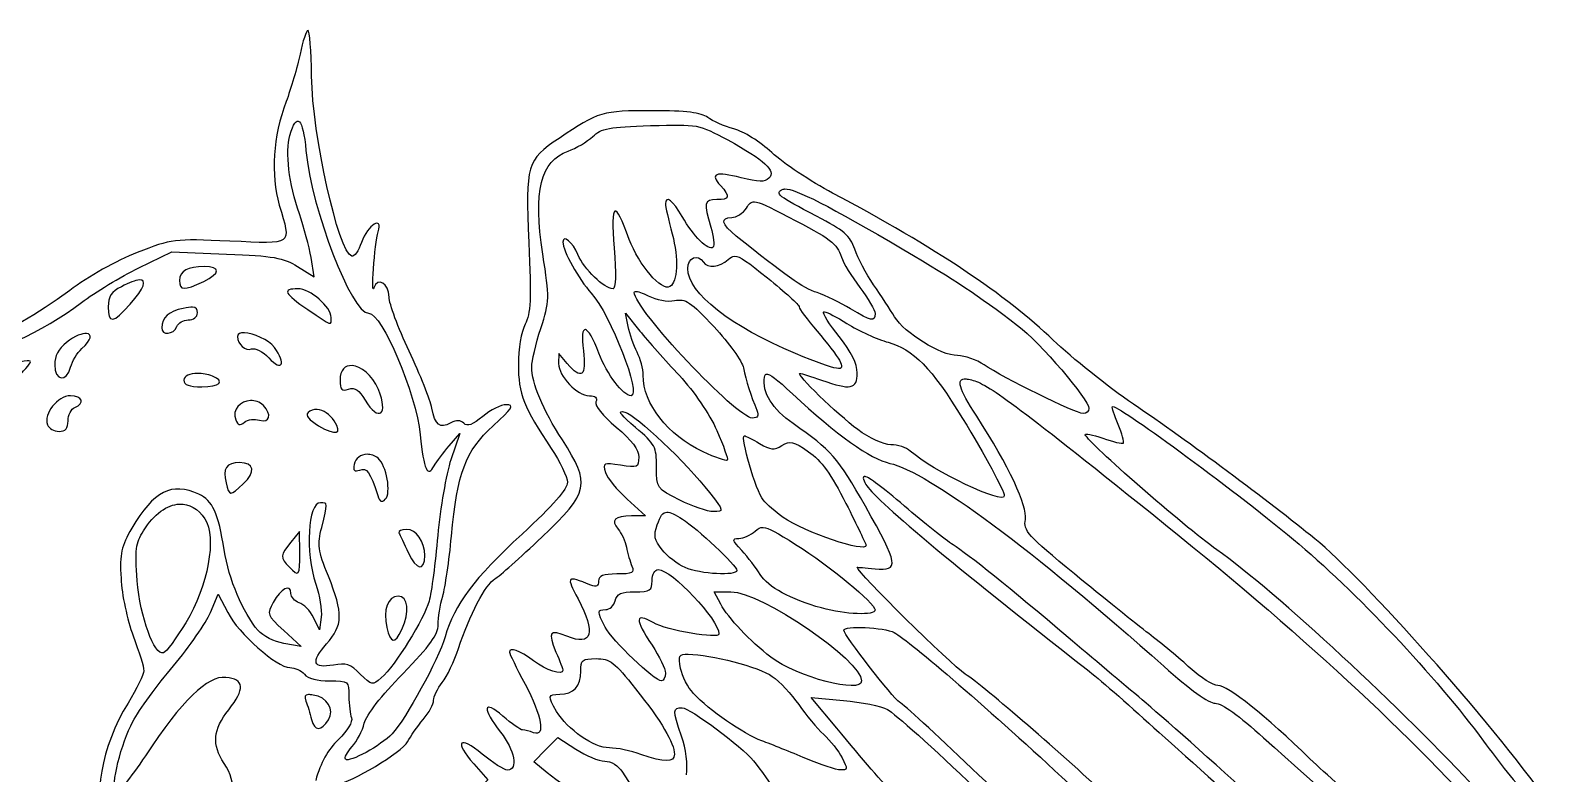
# Model space of a CAD drawing. Extents: x 18 to 597, y 6 to 390.
# Drawn here: x 101.4 to 179.3, y 178.4 to 216.6 of the extents above; entities that cross this region are included whole.
import ezdxf

# ---------------------------------------------------------------- set-up
doc = ezdxf.new("R2010")
doc.units = 0
doc.layers.add('Layer_1', color=7, linetype='CONTINUOUS')

msp = doc.modelspace()

# ---------------------------------------------------------------- linework, layer by layer
at = {"layer": 'Layer_1', "color": 7}
for points in [[(115.678591, 216.55943), (115.678591, 216.55943)], [(140.14428, 208.420187), (140.14428, 208.420187)], [(138.584892, 207.760382), (138.584892, 207.760382)], [(107.001908, 204.368204), (108.688076, 205.185655), (111.489905, 205.078168)], [(115.145563, 204.442064), (116.000499, 203.913451), (115.832379, 204.907291)], [(137.560733, 204.967926), (137.560733, 204.967926)], [(110.351093, 204.440413), (110.351093, 204.440413)], [(107.017896, 203.750843), (107.017896, 203.750843)], [(115.158243, 203.29719), (115.158243, 203.29719)], [(132.469709, 203.15994), (132.469709, 203.15994)], [(109.75909, 202.351305), (109.75909, 202.351305)], [(131.958182, 202.039317), (132.700118, 201.12871)], [(132.103151, 201.353608), (131.958182, 202.039317), (131.958182, 202.039317)], [(142.163933, 202.110976), (142.163933, 202.110976)], [(104.323004, 201.007995), (104.323004, 201.007995)], [(112.412639, 201.037208), (112.412639, 201.037208)], [(117.938019, 199.357105), (117.938019, 199.357105)], [(128.970044, 199.466797), (128.540645, 199.981079), (128.53348, 199.456324)], [(110.022019, 198.956923), (110.022019, 198.956923)], [(139.184614, 198.919441), (139.184614, 198.919441)], [(149.436116, 198.669739), (149.436116, 198.669739)], [(103.490669, 197.808741), (103.490669, 197.808741)], [(112.727382, 197.563451), (112.727382, 197.563451)], [(116.152634, 197.101532), (116.152634, 197.101532)], [(131.804393, 196.991841), (131.804393, 196.991841)], [(122.917701, 195.237321), (123.459545, 195.865156), (123.00865, 194.525151)], [(138.062891, 195.751053), (138.062891, 195.751053)], [(118.709172, 194.804065), (118.709172, 194.804065)], [(112.169552, 194.379081), (112.169552, 194.379081)], [(144.250283, 193.663052), (144.250283, 193.663052)], [(109.090466, 192.246979), (109.090466, 192.246979)], [(132.045826, 192.503294), (132.984545, 191.653319), (132.27954, 191.64395)], [(134.091384, 191.831362), (134.091384, 191.831362)], [(115.246988, 190.834215), (114.797747, 190.294575)], [(115.254704, 189.748319), (115.246988, 190.834215), (115.246988, 190.834215)], [(120.723313, 190.948867), (120.723313, 190.948867)], [(139.027518, 191.049739), (139.027518, 191.049739)], [(133.638838, 188.890629), (133.638838, 188.890629)], [(110.672451, 186.68191), (111.077045, 187.632756), (111.077045, 187.632756)], [(111.077045, 187.632756), (111.558256, 186.69128)], [(136.517284, 187.747409), (137.371116, 187.747409)], [(136.846908, 187.118471), (136.517284, 187.747409), (136.517284, 187.747409)], [(120.308799, 187.518654), (120.308799, 187.518654)], [(116.354931, 186.446539), (116.271147, 185.803273), (115.960813, 186.4278)], [(114.435599, 185.760277), (115.323606, 184.940621), (114.435599, 185.097718)], [(135.186098, 184.545951), (135.186098, 184.545951)], [(130.459426, 184.317195), (130.459426, 184.317195)], [(115.701741, 182.470624), (115.701741, 182.470624)], [(142.797279, 180.751936), (141.48704, 182.33172), (143.141787, 182.177378)], [(134.87466, 181.80145), (134.87466, 181.80145)], [(127.954154, 178.451715), (127.267891, 179.028836), (127.883598, 179.653913), (128.499856, 180.278993), (128.499856, 180.278993)], [(128.499856, 180.278993), (129.42259, 179.668248)], [(124.176124, 178.913633), (124.898215, 178.091218), (124.443465, 177.602291)], [(131.814866, 178.485889), (132.553493, 177.342669), (132.922809, 176.771059), (131.925108, 176.773263)]]:
    msp.add_lwpolyline(points, dxfattribs=at)
for points in [[(115.678591, 216.55943), (115.593179, 216.559704), (115.409382, 216.009089), (115.269589, 215.335732)], [(115.862695, 214.215662), (115.846894, 215.504546), (115.764002, 216.55943), (115.678591, 216.55943)], [(115.269589, 215.335732), (115.129798, 214.66235), (114.808096, 213.567079), (114.555214, 212.901565)], [(117.920934, 204.964618), (117.236567, 205.192744), (115.899664, 211.201055), (115.862695, 214.215662)], [(114.555214, 212.901565), (113.886062, 211.14049), (113.754357, 209.142295), (114.20464, 207.593363)], [(114.751445, 211.171303), (115.097752, 212.375483), (115.417603, 212.072072), (115.573858, 210.390781)], [(133.327953, 212.436342), (130.783409, 212.443682), (130.587513, 212.385781), (128.554426, 211.015858)], [(133.25464, 211.671254), (135.697843, 211.746328), (135.718725, 211.74271), (137.206301, 210.933175)], [(136.179388, 212.089076), (135.848674, 212.33911), (135.091441, 212.431318), (133.327953, 212.436342)], [(137.521047, 211.508646), (137.030674, 211.640706), (136.427046, 211.901861), (136.179388, 212.089076)], [(115.239823, 207.135302), (114.698969, 208.707334), (114.504744, 210.313491), (114.751445, 211.171303)], [(128.554426, 211.015858), (126.892301, 209.895896), (126.834581, 209.695498), (127.007716, 205.680094)], [(129.023511, 210.365426), (129.430678, 210.507367), (129.996768, 210.842726), (130.281384, 211.110117)], [(130.281384, 211.110117), (130.729886, 211.53145), (131.12592, 211.605855), (133.25464, 211.671254)], [(137.206301, 210.933175), (139.106176, 209.899268), (139.70009, 209.349065), (139.323521, 208.972504)], [(139.471798, 210.283844), (138.88155, 210.832687), (138.017882, 211.37487), (137.521047, 211.508646)], [(115.573858, 210.390781), (115.85317, 207.385529), (117.911287, 202.039317), (118.789097, 202.039317)], [(127.719336, 205.079821), (127.215465, 208.300166), (127.60279, 209.870163), (129.023511, 210.365426)], [(142.58892, 208.205763), (141.456977, 208.806882), (140.05437, 209.742158), (139.471798, 210.283844)], [(137.88981, 208.994551), (136.585393, 209.328852), (136.277827, 209.213155), (136.835334, 208.597126)], [(136.835334, 208.597126), (137.354016, 208.023995), (137.313614, 207.870624), (136.643511, 207.870624)], [(139.323521, 208.972504), (139.10936, 208.758464), (138.79245, 208.7632), (137.88981, 208.994551)], [(132.158272, 205.833885), (131.405133, 207.899419), (131.192332, 207.776635), (131.38161, 205.385194)], [(134.875764, 207.000807), (134.411977, 207.826005), (134.013662, 208.127212), (134.013662, 207.652895)], [(136.643511, 207.870624), (135.997377, 207.870624), (135.963169, 207.713962), (136.337034, 206.466128)], [(141.756584, 207.02451), (139.798631, 208.035735), (139.572896, 208.218649), (140.054982, 208.403649)], [(140.054982, 208.403649), (140.079611, 208.4131), (140.109276, 208.418682), (140.14428, 208.420187)], [(140.14428, 208.420187), (140.669354, 208.442739), (142.392914, 207.555678), (146.247886, 205.289284)], [(153.908675, 200.658525), (151.492167, 202.986006), (147.867861, 205.402362), (142.58892, 208.205763)], [(114.20464, 207.593363), (114.817734, 205.484404), (114.976156, 205.599807), (111.660782, 205.743484)], [(115.832379, 204.907291), (115.74003, 205.453893), (115.473381, 206.456459), (115.239823, 207.135302)], [(119.281332, 206.215876), (119.535473, 207.078485), (118.752741, 206.583036), (118.423642, 205.672928)], [(134.013662, 207.652895), (134.013662, 207.533253), (134.170064, 206.838808), (134.360928, 206.109492)], [(137.416314, 206.956159), (137.652514, 206.956159), (137.9901, 207.17413), (138.16707, 207.440675)], [(138.16707, 207.440675), (138.307736, 207.652534), (138.387622, 207.771733), (138.584892, 207.760382)], [(138.584892, 207.760382), (138.838522, 207.745786), (139.286471, 207.515224), (140.310195, 206.989233)], [(143.718909, 205.332278), (143.482486, 206.028777), (143.179797, 206.289454), (141.756584, 207.02451)], [(136.452791, 205.431496), (136.232875, 205.21158), (135.435399, 206.005064), (134.875764, 207.000807)], [(136.337034, 206.466128), (136.482957, 205.979072), (136.535056, 205.513775), (136.452791, 205.431496)], [(137.648377, 206.004209), (136.884698, 206.621472), (136.803299, 206.956159), (137.416314, 206.956159)], [(140.310195, 206.989233), (142.505735, 205.861176), (142.815214, 205.627457), (143.038711, 204.923276)], [(111.660782, 205.743484), (108.801168, 205.867425), (108.710188, 205.856198), (106.915921, 205.158646)], [(118.423642, 205.672928), (118.268138, 205.242881), (118.042013, 204.924258), (117.920934, 204.964618)], [(119.032734, 204.32576), (119.085394, 205.080389), (119.197411, 205.931015), (119.281332, 206.215876)], [(127.007716, 205.680094), (127.133926, 202.753049), (127.100245, 202.027921), (126.813688, 201.473772)], [(129.524015, 205.050609), (129.257027, 205.68864), (128.754519, 206.107421), (128.754519, 205.690567)], [(128.754519, 205.690567), (128.754519, 205.24559), (129.565465, 203.785178), (130.20752, 203.0745)], [(134.244072, 203.412396), (133.816691, 203.148253), (132.638887, 204.515733), (132.158272, 205.833885)], [(134.360928, 206.109492), (134.695198, 204.83218), (134.644246, 203.659707), (134.244072, 203.412396)], [(141.788555, 203.099304), (141.085231, 203.328599), (140.124149, 204.003115), (137.648377, 206.004209)], [(106.915921, 205.158646), (105.858925, 204.747716), (104.397313, 203.927666), (103.454287, 203.216715)], [(111.489905, 205.078168), (113.903949, 204.98519), (114.409028, 204.897269), (115.145563, 204.442064)], [(127.620669, 201.265963), (128.073173, 202.67977), (128.076353, 202.798052), (127.719336, 205.079821)], [(131.324835, 203.29719), (130.874358, 203.29719), (129.832947, 204.311229), (129.524015, 205.050609)], [(131.38161, 205.385194), (131.485442, 204.07333), (131.464383, 203.29719), (131.324835, 203.29719)], [(135.157436, 204.334027), (135.157436, 204.901254), (135.679282, 205.119815), (135.957798, 204.669166)], [(135.957798, 204.669166), (136.167721, 204.329491), (136.782787, 204.391981), (137.232209, 204.798703)], [(137.232209, 204.798703), (137.346238, 204.901892), (137.439942, 204.965705), (137.560733, 204.967926)], [(137.560733, 204.967926), (137.826473, 204.972808), (138.222953, 204.680085), (139.251312, 203.855022)], [(143.038711, 204.923276), (143.133815, 204.623618), (143.559967, 203.92126), (143.98625, 203.362787)], [(144.689048, 203.502795), (144.309138, 204.056029), (143.872653, 204.879342), (143.718909, 205.332278)], [(146.247886, 205.289284), (148.969016, 203.689493), (149.918166, 203.058704), (152.074231, 201.417548)], [(104.057317, 202.592188), (104.749061, 203.119469), (106.074275, 203.918581), (107.001908, 204.368204)], [(110.351093, 204.440413), (109.511665, 204.440413), (109.088259, 204.202136), (109.088259, 203.729896)], [(110.328493, 203.67808), (111.196498, 204.092004), (111.206757, 204.440413), (110.351093, 204.440413)], [(119.057539, 203.341287), (118.991129, 203.128162), (118.980074, 203.571132), (119.032734, 204.32576)], [(119.836957, 202.872203), (119.835769, 203.567949), (119.239913, 203.926515), (119.057539, 203.341287)], [(140.681716, 199.975017), (137.388987, 201.331292), (135.157436, 203.092249), (135.157436, 204.334027)], [(103.454287, 203.216715), (100.015782, 200.624405), (97.40103, 199.871207), (96.157852, 201.114379)], [(106.103979, 203.405781), (105.58629, 203.13807), (105.429293, 202.898571), (105.429293, 202.376663)], [(107.017896, 203.750843), (106.828398, 203.735233), (106.522864, 203.622392), (106.103979, 203.405781)], [(106.548812, 202.504544), (107.289205, 203.34781), (107.434789, 203.785183), (107.017896, 203.750843)], [(109.088259, 203.729896), (109.088259, 203.198432), (109.304384, 203.18972), (110.328493, 203.67808)], [(115.158243, 203.29719), (114.332546, 203.29719), (114.448288, 203.058351), (115.675283, 202.226179)], [(116.863151, 201.821038), (116.863151, 202.376697), (115.800008, 203.29719), (115.158243, 203.29719)], [(132.412935, 203.113636), (132.412935, 203.1405), (132.433263, 203.155436), (132.469709, 203.15994)], [(132.469709, 203.15994), (132.579045, 203.17345), (132.834563, 203.090886), (133.130617, 202.9378)], [(139.251312, 203.855022), (140.143958, 203.138835), (140.87409, 202.469396), (140.87409, 202.367291)], [(143.98625, 203.362787), (144.412533, 202.804317), (144.761811, 202.201262), (144.761811, 202.022232)], [(145.76502, 201.862928), (145.553063, 202.211453), (145.068959, 202.94956), (144.689048, 203.502795)], [(97.941034, 199.866979), (99.388608, 199.866979), (102.020489, 201.039596), (104.057317, 202.592188)], [(105.429293, 202.376663), (105.429293, 201.489517), (105.682861, 201.518267), (106.548812, 202.504544)], [(109.75909, 202.351305), (109.64753, 202.357881), (109.489937, 202.337172), (109.271263, 202.293427)], [(120.864974, 200.095732), (120.300042, 201.290562), (119.837522, 202.539799), (119.836957, 202.872203)], [(130.20752, 203.0745), (131.193743, 201.982873), (132.812262, 197.808741), (132.249223, 197.808741)], [(138.466932, 196.665521), (137.667653, 196.665521), (132.412935, 202.262278), (132.412935, 203.113636)], [(133.130617, 202.9378), (133.55397, 202.718872), (134.109886, 202.619044), (134.485504, 202.694163)], [(134.485504, 202.694163), (135.041843, 202.805438), (135.297062, 202.634264), (136.508465, 201.339274)], [(140.87409, 202.367291), (140.87409, 202.265188), (141.285234, 201.706769), (141.787451, 201.126506)], [(143.503938, 202.274688), (143.000851, 202.584861), (142.228756, 202.955766), (141.788555, 203.099304)], [(109.271263, 202.293427), (108.535256, 202.146229), (108.183593, 201.825709), (108.177101, 201.29628)], [(108.942186, 201.353608), (109.014579, 201.542267), (109.283111, 201.696462), (109.538603, 201.696462)], [(109.538603, 201.696462), (109.814947, 201.696462), (110.002726, 201.846921), (110.002726, 202.067983)], [(110.002726, 202.067983), (110.002726, 202.253036), (109.945018, 202.34035), (109.75909, 202.351305)], [(115.675283, 202.226179), (116.960794, 201.354307), (116.863151, 201.387102), (116.863151, 201.821038)], [(118.789097, 202.039317), (119.481781, 202.039317), (121.218302, 197.946042), (121.436584, 195.799009)], [(130.599987, 199.997617), (130.010527, 201.550506), (129.603658, 201.612225), (129.801826, 200.118332)], [(142.928467, 200.840426), (142.423371, 201.474816), (142.059175, 202.043167), (142.119285, 202.10326)], [(142.119285, 202.10326), (142.126798, 202.110773), (142.142185, 202.113192), (142.163933, 202.110976)], [(142.163933, 202.110976), (142.316158, 202.095471), (142.796768, 201.851778), (143.323688, 201.516766)], [(144.761811, 202.022232), (144.761811, 201.579309), (144.569688, 201.617632), (143.503938, 202.274688)], [(148.991836, 199.869734), (148.131623, 199.877075), (146.275425, 201.023645), (145.76502, 201.862928)], [(104.323004, 201.007995), (104.109898, 201.026213), (103.728593, 200.883425), (103.287822, 200.536704)], [(104.077714, 200.228577), (104.592597, 200.69454), (104.596994, 200.984571), (104.323004, 201.007995)], [(108.177101, 201.29628), (108.172171, 200.893673), (108.783278, 200.9395), (108.942186, 201.353608)], [(112.412639, 201.037208), (112.203501, 201.047258), (112.061633, 200.993848), (112.064269, 200.853654)], [(112.064269, 200.853654), (112.072062, 200.43982), (112.460876, 200.088202), (112.77644, 200.209284)], [(113.951631, 200.290863), (113.658856, 200.684814), (112.87274, 201.015099), (112.412639, 201.037208)], [(126.813688, 201.473772), (126.615712, 201.090924), (126.467526, 200.207946), (126.467526, 199.411676)], [(127.153789, 199.294266), (127.153789, 199.576497), (127.363835, 200.463496), (127.620669, 201.265963)], [(132.559558, 200.049981), (132.388554, 200.389613), (132.183079, 200.976293), (132.103151, 201.353608)], [(132.700118, 201.12871), (133.108268, 200.627865), (134.020168, 199.599139), (134.726384, 198.84227)], [(136.508465, 201.339274), (137.271066, 200.524046), (137.951179, 199.576164), (138.019344, 199.23308)], [(141.787451, 201.126506), (142.289668, 200.546243), (142.807326, 199.870984), (142.93839, 199.626097)], [(143.846793, 198.976766), (143.846793, 199.462199), (143.555929, 200.052366), (142.928467, 200.840426)], [(143.323688, 201.516766), (143.925885, 201.133869), (144.877841, 200.698962), (145.439254, 200.550485)], [(152.074231, 201.417548), (153.225144, 200.541513), (155.738158, 197.617976), (155.738158, 197.154999)], [(103.287822, 200.536704), (102.882048, 200.217519), (102.685342, 199.843767), (102.685342, 199.392934)], [(103.501692, 199.278831), (103.578287, 199.584001), (103.83748, 200.011175), (104.077714, 200.228577)], [(112.77644, 200.209284), (112.967567, 200.282622), (113.351657, 200.082778), (113.668308, 199.745711)], [(113.668308, 199.745711), (114.35798, 199.011592), (114.581954, 199.442729), (113.951631, 200.290863)], [(122.033549, 197.177599), (121.955938, 197.587753), (121.429907, 198.900905), (120.864974, 200.095732)], [(129.801826, 200.118332), (129.975723, 198.807427), (129.700181, 198.591586), (128.970044, 199.466797)], [(132.870442, 198.864317), (132.870442, 199.176802), (132.730565, 199.710355), (132.559558, 200.049981)], [(145.439254, 200.550485), (146.706201, 200.215428), (147.673763, 199.224074), (149.253112, 196.642921)], [(158.024601, 197.37273), (156.704002, 198.27147), (154.851961, 199.749993), (153.908675, 200.658525)], [(100.949015, 198.9244), (101.756949, 199.806674), (101.805926, 199.802362), (99.262297, 199.079292)], [(102.685342, 199.392934), (102.685342, 198.562133), (103.300268, 198.476296), (103.501692, 199.278831)], [(117.938019, 199.357105), (117.588767, 199.374688), (117.320658, 199.137943), (117.320658, 198.601388)], [(119.290702, 198.123484), (118.969982, 198.891083), (118.387063, 199.334497), (117.938019, 199.357105)], [(126.467526, 199.411676), (126.467526, 197.908501), (126.747998, 197.193155), (128.158655, 195.098968)], [(128.725854, 195.537733), (127.724642, 197.086803), (127.153789, 198.451734), (127.153789, 199.294266)], [(128.53348, 199.456324), (128.524133, 198.811505), (129.48287, 197.808741), (130.108853, 197.808741)], [(132.249223, 197.808741), (131.838215, 197.808741), (131.017408, 198.897964), (130.599987, 199.997617)], [(142.93839, 199.626097), (143.276478, 198.994357), (142.933098, 199.047671), (140.681716, 199.975017)], [(150.364362, 199.390729), (149.987048, 199.650938), (149.369151, 199.866545), (148.991836, 199.869734)], [(155.435543, 196.894274), (155.060949, 196.894274), (151.298563, 198.746413), (150.364362, 199.390729)], [(110.022019, 198.956923), (109.625147, 198.957112), (109.317014, 198.830736), (109.317014, 198.609107)], [(109.317014, 198.609107), (109.317014, 198.36138), (109.570859, 198.266249), (110.231479, 198.266249)], [(110.784349, 198.813608), (110.530033, 198.911194), (110.260141, 198.95681), (110.022019, 198.956923)], [(110.231479, 198.266249), (111.155601, 198.266249), (111.450253, 198.558084), (110.784349, 198.813608)], [(117.320658, 198.601388), (117.320658, 198.119553), (117.403651, 198.033164), (117.759426, 198.146084)], [(135.947878, 194.931949), (134.109663, 195.798218), (132.870442, 197.381747), (132.870442, 198.864317)], [(134.726384, 198.84227), (135.480086, 198.034474), (136.273007, 196.873883), (136.646268, 196.032175)], [(138.019344, 199.23308), (138.146581, 198.592676), (138.403251, 197.772038), (138.697891, 197.065704)], [(140.562101, 196.378888), (139.492863, 197.120139), (138.963931, 197.979822), (139.091458, 198.768957)], [(139.091458, 198.768957), (139.104991, 198.852698), (139.133018, 198.904452), (139.184614, 198.919441)], [(139.184614, 198.919441), (139.339399, 198.964402), (139.70655, 198.675336), (140.531232, 197.905205)], [(143.877659, 196.076822), (142.81862, 196.859715), (140.660473, 198.952512), (140.912122, 198.952512)], [(140.912122, 198.952512), (140.985378, 198.952512), (141.482597, 198.797764), (142.01731, 198.609107)], [(142.01731, 198.609107), (143.520197, 198.078853), (143.846793, 198.144662), (143.846793, 198.976766)], [(149.979064, 196.758124), (149.054972, 198.188375), (148.890832, 198.706228), (149.436116, 198.669739)], [(149.436116, 198.669739), (149.514012, 198.664527), (149.606686, 198.648011), (149.713377, 198.621231)], [(149.713377, 198.621231), (150.570542, 198.406096), (151.896628, 197.421431), (158.960013, 191.758602)], [(103.490669, 197.808741), (102.846875, 197.808741), (102.100465, 196.870282), (102.309964, 196.324317)], [(103.714463, 197.205711), (104.258807, 197.414607), (104.112365, 197.808741), (103.490669, 197.808741)], [(117.759426, 198.146084), (118.084987, 198.2494), (118.304008, 198.105983), (118.60885, 197.589909)], [(118.60885, 197.589909), (119.297617, 196.423939), (119.827556, 196.838602), (119.290702, 198.123484)], [(130.108853, 197.808741), (130.407602, 197.808741), (130.52679, 197.697509), (130.447852, 197.491792)], [(140.531232, 197.905205), (142.806567, 195.780399), (144.510531, 194.56386), (145.524691, 194.339942)], [(103.371055, 196.526614), (103.371055, 196.827599), (103.525805, 197.133313), (103.714463, 197.205711)], [(112.727382, 197.563451), (112.222641, 197.54214), (111.765241, 197.106773), (111.969463, 196.574569)], [(113.387186, 197.306033), (113.196014, 197.497205), (112.956811, 197.573136), (112.727382, 197.563451)], [(113.193158, 196.554726), (113.723169, 196.386513), (113.842964, 196.850261), (113.387186, 197.306033)], [(115.679691, 196.94609), (115.538848, 196.805249), (115.732952, 196.562806), (116.218781, 196.271954)], [(116.152634, 197.101532), (115.971862, 197.118558), (115.803705, 197.070106), (115.679691, 196.94609)], [(117.020797, 196.516141), (116.791032, 196.862786), (116.453926, 197.073157), (116.152634, 197.101532)], [(122.997626, 196.415269), (122.42601, 196.109349), (122.202129, 196.28677), (122.033549, 197.177599)], [(125.85623, 197.349027), (125.582892, 197.350421), (125.036453, 197.07964), (124.641901, 196.747651)], [(125.172721, 196.262581), (126.15871, 197.167541), (126.271237, 197.346769), (125.85623, 197.349027)], [(130.447852, 197.491792), (130.374517, 197.300688), (130.785819, 196.786451), (131.483585, 196.198091)], [(132.474118, 196.183206), (131.768588, 196.786261), (131.574024, 197.014226), (131.804393, 196.991841)], [(131.804393, 196.991841), (131.837303, 196.988643), (131.878962, 196.980665), (131.928966, 196.967586)], [(131.928966, 196.967586), (132.520162, 196.812979), (135.097314, 194.362517), (136.275298, 192.835125)], [(138.697891, 197.065704), (138.819633, 196.773869), (138.757389, 196.665521), (138.466932, 196.665521)], [(155.738158, 197.154999), (155.738161, 197.011689), (155.601882, 196.894274), (155.435543, 196.894274)], [(157.234709, 196.333137), (157.037021, 196.806243), (156.902308, 197.219058), (156.935399, 197.250912)], [(156.935399, 197.250912), (157.115778, 197.424614), (162.950384, 193.142662), (166.226685, 190.431828)], [(167.319743, 190.467656), (165.028392, 192.341081), (160.774583, 195.501227), (158.024601, 197.37273)], [(102.309964, 196.324317), (102.382738, 196.134701), (102.651439, 195.979809), (102.906932, 195.979809)], [(102.906932, 195.979809), (103.244438, 195.979809), (103.371055, 196.129017), (103.371055, 196.526614)], [(111.969463, 196.574569), (112.079258, 196.28845), (112.18858, 196.258094), (112.419805, 196.449996)], [(112.419805, 196.449996), (112.587738, 196.589375), (112.93558, 196.636478), (113.193158, 196.554726)], [(116.218781, 196.271954), (117.124189, 195.729946), (117.471777, 195.83574), (117.020797, 196.516141)], [(123.674519, 196.394322), (123.503693, 196.565036), (123.289534, 196.571479), (122.997626, 196.415269)], [(123.035108, 190.605459), (123.336916, 193.87129), (123.745552, 194.952706), (125.172721, 196.262581)], [(124.641901, 196.747651), (124.123018, 196.311016), (123.855282, 196.213554), (123.674519, 196.394322)], [(131.483585, 196.198091), (132.299264, 195.510304), (132.641687, 195.054972), (132.641687, 194.656892)], [(133.556705, 194.15308), (133.556705, 195.188136), (133.487617, 195.316894), (132.474118, 196.183206)], [(144.270126, 192.134531), (142.855194, 194.639784), (142.524313, 195.018565), (140.562101, 196.378888)], [(149.253112, 196.642921), (150.393679, 194.778874), (151.39293, 192.924838), (151.39293, 192.673067)], [(152.473863, 191.46315), (152.602382, 192.137878), (151.627829, 194.20629), (149.979064, 196.758124)], [(157.502047, 195.380637), (157.552678, 195.431287), (157.432378, 195.860031), (157.234709, 196.333137)], [(121.436584, 195.799009), (121.620128, 193.993664), (121.803459, 193.587473), (122.152063, 194.210408)], [(127.668074, 190.551992), (130.11047, 192.883475), (130.192249, 193.268951), (128.725854, 195.537733)], [(136.646268, 196.032175), (136.996012, 195.243494), (137.237145, 194.552681), (137.182047, 194.497592)], [(139.020352, 192.467466), (138.670445, 192.872175), (137.830986, 195.751053), (138.062891, 195.751053)], [(138.062891, 195.751053), (138.123772, 195.751053), (138.475, 195.573118), (138.84286, 195.355832)], [(138.84286, 195.355832), (139.406421, 195.022926), (139.586016, 195.007313), (139.98608, 195.257164)], [(139.98608, 195.257164), (140.400083, 195.515705), (140.575123, 195.474727), (141.351993, 194.936357)], [(145.5743, 195.293546), (145.207172, 195.293546), (144.488024, 195.625623), (143.877659, 196.076822)], [(155.548542, 195.801766), (155.507334, 195.895156), (155.909594, 195.818194), (156.442063, 195.630338)], [(162.298724, 189.903211), (160.559694, 191.144715), (155.74838, 195.348898), (155.548542, 195.801766)], [(156.442063, 195.630338), (156.974534, 195.442457), (157.451394, 195.330006), (157.502047, 195.380637)], [(118.709172, 194.804065), (118.392502, 194.798895), (118.105651, 194.609671), (118.043302, 194.285925)], [(119.269205, 194.603425), (119.099748, 194.744059), (118.899172, 194.80717), (118.709172, 194.804065)], [(119.64348, 192.493924), (119.961333, 192.811782), (119.708069, 194.239189), (119.269205, 194.603425)], [(122.152063, 194.210408), (122.275055, 194.430163), (122.619603, 194.892183), (122.917701, 195.237321)], [(128.158655, 195.098968), (128.611955, 194.426023), (128.982721, 193.64635), (128.982721, 193.366496)], [(132.641687, 194.656892), (132.641687, 194.123918), (132.588954, 194.100203), (131.710134, 194.240724)], [(137.182047, 194.497592), (137.126955, 194.442505), (136.571431, 194.638102), (135.947878, 194.931949)], [(141.351993, 194.936357), (142.014386, 194.477314), (142.507259, 193.794458), (143.273529, 192.275092)], [(146.573105, 194.96888), (146.374541, 195.147569), (145.92486, 195.293546), (145.5743, 195.293546)], [(151.39293, 192.673067), (151.39293, 192.193352), (147.705631, 193.949745), (146.573105, 194.96888)], [(112.169552, 194.379081), (111.501628, 194.379081), (111.290145, 194.062365), (111.472266, 193.336733)], [(112.357518, 193.292635), (113.006211, 193.900934), (112.923348, 194.379081), (112.169552, 194.379081)], [(118.043302, 194.285925), (117.981747, 193.966305), (118.056454, 193.891971), (118.333243, 193.998191)], [(118.333243, 193.998191), (118.696732, 194.137682), (118.863584, 193.899337), (119.25322, 192.68299)], [(123.00865, 194.525151), (122.760669, 193.788311), (122.457331, 192.040322), (122.334514, 190.640737)], [(131.710134, 194.240724), (130.819943, 194.383074), (130.785184, 194.366401), (130.942292, 193.871411)], [(130.942292, 193.871411), (131.032744, 193.586412), (131.529438, 192.970775), (132.045826, 192.503294)], [(134.744576, 192.455338), (133.558274, 193.046509), (133.556705, 193.049792), (133.556705, 194.15308)], [(145.524691, 194.339942), (147.469315, 193.910581), (152.962091, 189.838441), (159.572412, 183.925832)], [(110.080998, 192.752442), (108.675241, 193.392963), (107.772533, 192.935449), (106.644172, 191.010053)], [(111.472266, 193.336733), (111.643882, 192.652948), (111.67384, 192.651522), (112.357518, 193.292635)], [(128.982721, 193.366496), (128.982721, 193.014861), (128.264689, 192.193343), (126.657695, 190.706884)], [(144.250283, 193.663052), (144.116631, 193.687495), (144.135935, 193.549367), (144.291623, 193.258458)], [(146.271036, 192.143901), (145.120733, 193.130352), (144.473035, 193.62231), (144.250283, 193.663052)], [(144.291623, 193.258458), (144.666411, 192.55816), (148.731777, 189.157196), (155.661541, 183.746689)], [(107.234522, 190.878862), (107.784361, 191.75289), (108.461951, 192.220439), (109.090466, 192.246979)], [(109.090466, 192.246979), (109.579308, 192.267621), (110.03865, 192.021916), (110.38527, 191.492916)], [(111.37911, 189.893842), (111.076108, 191.79057), (110.784575, 192.431883), (110.080998, 192.752442)], [(116.320203, 192.320289), (115.669867, 192.320289), (115.523086, 189.777851), (116.079324, 188.145385)], [(116.379735, 191.054147), (116.69903, 192.322858), (116.69927, 192.320289), (116.320203, 192.320289)], [(119.25322, 192.68299), (119.354775, 192.365953), (119.462821, 192.313271), (119.64348, 192.493924)], [(136.479249, 191.863332), (136.178948, 191.863332), (135.398126, 192.129682), (134.744576, 192.455338)], [(136.275298, 192.835125), (137.021578, 191.867599), (137.02288, 191.863332), (136.479249, 191.863332)], [(140.054432, 191.567329), (139.687788, 191.828658), (139.222378, 192.233783), (139.020352, 192.467466)], [(143.273529, 192.275092), (143.840398, 191.151085), (144.3043, 190.187423), (144.3043, 190.133067)], [(110.38527, 191.492916), (111.009949, 190.539521), (110.552749, 188.044295), (109.409066, 186.162663)], [(132.27954, 191.64395), (131.391685, 191.63215), (131.181966, 191.428498), (131.582253, 190.967057)], [(133.59474, 191.188093), (133.747634, 191.626683), (133.865713, 191.830569), (134.091384, 191.831362)], [(134.091384, 191.831362), (134.266906, 191.83198), (134.507667, 191.709843), (134.879622, 191.480238)], [(134.879622, 191.480238), (135.63904, 191.011453), (137.672631, 189.090598), (137.672631, 188.842121)], [(144.3043, 190.133067), (144.3043, 189.726024), (141.139446, 190.793995), (140.054432, 191.567329)], [(144.761811, 188.929765), (146.021318, 188.80964), (145.973919, 189.117798), (144.270126, 192.134531)], [(148.763632, 190.158975), (148.386317, 190.398878), (147.264368, 191.292086), (146.271036, 192.143901)], [(154.992366, 188.661874), (152.589806, 190.640032), (152.364852, 190.890865), (152.473863, 191.46315)], [(158.960013, 191.758602), (166.602458, 185.631541), (172.15888, 180.497639), (176.890494, 175.190724)], [(106.644172, 191.010053), (106.092845, 190.069325), (106.019837, 189.732379), (106.08634, 188.436979)], [(106.919779, 188.319019), (106.793871, 189.911218), (106.834415, 190.242846), (107.234522, 190.878862)], [(116.72259, 188.549425), (116.189049, 189.882169), (116.152366, 190.151177), (116.379735, 191.054147)], [(120.723313, 190.948867), (120.465715, 190.948867), (120.294967, 190.87177), (120.343524, 190.77744)], [(120.343524, 190.77744), (120.392077, 190.683113), (120.609665, 190.215668), (120.826939, 189.73895)], [(121.66534, 189.605004), (121.66534, 190.332009), (121.232938, 190.948867), (120.723313, 190.948867)], [(126.657695, 190.706884), (124.173508, 188.409017), (123.209058, 187.121674), (122.707688, 185.433957)], [(131.582253, 190.967057), (131.754761, 190.7682), (131.947415, 190.348279), (132.010548, 190.033849)], [(133.838377, 189.903762), (133.438321, 190.412335), (133.398353, 190.624749), (133.59474, 191.188093)], [(137.783423, 190.491357), (138.017151, 190.491357), (138.391008, 190.65657), (138.614105, 190.858469)], [(138.614105, 190.858469), (138.75534, 190.986281), (138.864461, 191.059496), (139.027518, 191.049739)], [(139.027518, 191.049739), (139.299275, 191.03348), (139.720597, 190.786835), (140.689982, 190.180472)], [(114.797747, 190.294575), (114.254283, 189.642232), (114.243158, 189.485458), (114.707348, 189.021267)], [(122.334514, 190.640737), (122.211696, 189.241152), (122.011601, 187.725565), (121.889684, 187.272813)], [(122.58752, 187.519757), (122.71736, 187.959135), (122.91888, 189.347744), (123.035108, 190.605459)], [(125.266427, 188.414929), (125.486696, 188.539765), (126.567573, 189.501482), (127.668074, 190.551992)], [(132.010548, 190.033849), (132.073681, 189.719423), (132.201356, 189.282156), (132.293871, 189.062057)], [(135.02349, 188.987093), (134.635508, 189.156017), (134.102063, 189.568547), (133.838377, 189.903762)], [(137.93115, 189.862422), (137.421199, 190.422266), (137.405107, 190.491357), (137.783423, 190.491357)], [(140.689982, 190.180472), (142.455124, 189.076334), (144.761811, 187.169796), (144.761811, 186.814752)], [(154.675417, 185.399783), (151.660013, 187.960286), (149.550227, 189.658793), (148.763632, 190.158975)], [(175.735147, 177.470552), (171.874259, 181.687553), (165.346899, 187.727092), (162.298724, 189.903211)], [(166.226685, 190.431828), (169.347899, 187.849328), (173.608659, 183.327315), (175.974375, 180.086619)], [(179.264578, 176.999261), (176.333048, 181.104626), (169.900436, 188.357667), (167.319743, 190.467656)], [(113.123156, 185.755315), (112.333902, 186.686984), (111.621206, 188.378387), (111.37911, 189.893842)], [(114.707348, 189.021267), (115.22769, 188.500939), (115.263086, 188.548666), (115.254704, 189.748319)], [(120.826939, 189.73895), (121.23098, 188.852442), (121.66534, 188.782961), (121.66534, 189.605004)], [(138.871523, 188.638723), (138.669375, 188.965796), (138.2462, 189.51655), (137.93115, 189.862422)], [(106.08634, 188.436979), (106.129303, 187.600188), (106.403154, 186.307926), (106.710869, 185.490182)], [(116.629437, 185.076771), (117.477828, 186.043038), (117.493285, 186.624252), (116.72259, 188.549425)], [(123.397809, 184.844158), (123.948732, 186.527345), (124.797272, 188.149073), (125.266427, 188.414929)], [(130.183269, 188.091367), (128.940371, 188.60305), (128.903084, 188.562303), (129.531731, 187.381401)], [(131.522721, 188.661874), (130.812563, 188.661874), (130.583452, 188.572102), (130.583452, 188.294215)], [(132.293871, 189.062057), (132.438244, 188.718586), (132.328793, 188.661874), (131.522721, 188.661874)], [(133.327953, 188.319019), (133.32795, 188.648426), (133.459748, 188.890629), (133.638838, 188.890629)], [(133.638838, 188.890629), (134.329825, 188.890629), (136.758164, 186.316889), (136.758164, 185.584441)], [(137.672631, 188.842121), (137.672631, 188.550421), (135.789712, 188.653478), (135.02349, 188.987093)], [(142.01731, 186.917831), (140.427247, 187.355583), (139.274976, 187.985923), (138.871523, 188.638723)], [(143.846793, 189.004178), (143.846793, 189.011336), (144.258724, 188.97774), (144.761811, 188.929765)], [(149.38375, 183.528407), (148.630256, 184.036983), (143.846793, 188.767569), (143.846793, 189.004178)], [(158.799609, 185.599873), (158.156825, 186.089283), (156.443519, 187.467044), (154.992366, 188.661874)], [(108.273562, 184.614852), (107.795322, 184.459926), (107.067415, 186.451998), (106.919779, 188.319019)], [(114.804912, 187.66693), (114.804912, 188.17985), (114.283273, 187.915221), (113.890448, 187.202808)], [(115.227695, 187.186272), (114.99524, 187.260042), (114.804912, 187.476261), (114.804912, 187.66693)], [(116.079324, 188.145385), (116.277099, 187.564938), (116.401015, 186.800347), (116.354931, 186.446539)], [(130.583452, 188.294215), (130.583452, 188.033935), (130.466725, 187.974674), (130.183269, 188.091367)], [(131.432323, 187.289899), (131.526023, 187.648208), (131.744229, 187.747409), (132.439943, 187.747409)], [(132.439943, 187.747409), (133.234724, 187.747409), (133.327953, 187.807359), (133.327953, 188.319019)], [(137.371116, 187.747409), (138.926096, 187.747409), (144.075548, 184.233745), (144.075548, 183.172872)], [(113.890448, 187.202808), (113.55773, 186.5994), (113.574028, 186.5557), (114.435599, 185.760277)], [(115.960813, 186.4278), (115.790035, 186.771247), (115.460153, 187.112477), (115.227695, 187.186272)], [(121.889684, 187.272813), (121.642082, 186.353262), (120.158439, 183.968482), (119.437878, 183.331622)], [(120.308799, 187.518654), (119.771643, 187.518654), (119.521021, 186.83192), (119.722855, 185.912965)], [(120.485188, 185.814297), (120.906373, 186.738696), (120.825748, 187.518654), (120.308799, 187.518654)], [(122.351602, 186.062895), (122.351602, 186.424981), (122.457681, 187.080382), (122.58752, 187.519757)], [(129.531731, 187.381401), (130.46342, 185.631233), (130.255329, 184.933425), (128.961775, 185.469235)], [(130.916937, 185.936115), (130.496976, 186.748232), (130.500382, 186.832391), (130.948354, 186.832391)], [(130.948354, 186.832391), (131.148788, 186.832391), (131.366542, 187.038354), (131.432323, 187.289899)], [(139.420535, 184.391609), (138.351379, 185.207911), (137.21901, 186.407703), (136.846908, 187.118471)], [(144.761811, 186.814752), (144.761811, 186.521455), (143.251287, 186.578131), (142.01731, 186.917831)], [(109.409066, 186.162663), (108.918028, 185.3548), (108.407177, 184.658142), (108.273562, 184.614852)], [(108.774619, 183.948433), (109.595934, 184.928444), (110.449888, 186.158746), (110.672451, 186.68191)], [(111.558256, 186.69128), (112.112829, 185.605873), (114.081941, 183.859688), (114.751445, 183.859688)], [(120.539205, 183.546046), (121.952628, 184.995917), (122.351602, 185.54938), (122.351602, 186.062895)], [(133.384727, 186.165421), (132.436602, 186.705117), (132.420431, 186.368079), (133.327953, 185.002908)], [(136.758164, 185.584441), (136.758164, 185.307059), (134.083592, 185.767592), (133.384727, 186.165421)], [(143.16108, 185.776815), (143.16108, 186.025086), (145.230102, 185.927601), (145.748485, 185.654996)], [(106.710869, 185.490182), (107.012303, 184.689156), (107.258776, 183.881591), (107.258776, 183.695426)], [(114.435599, 185.097718), (113.947073, 185.184157), (113.356461, 185.479923), (113.123156, 185.755315)], [(119.722855, 185.912965), (119.906093, 185.078687), (120.136364, 185.048715), (120.485188, 185.814297)], [(122.707688, 185.433957), (122.349161, 184.227102), (120.727521, 181.261776), (119.989645, 180.464202)], [(128.961775, 185.469235), (128.071914, 185.837837), (127.967401, 185.687043), (128.397881, 184.656745)], [(133.809715, 183.173975), (133.453824, 183.173975), (131.264175, 185.264632), (130.916937, 185.936115)], [(146.024645, 182.086979), (145.680199, 182.279729), (143.16108, 185.525773), (143.16108, 185.776815)], [(145.748485, 185.654996), (146.518534, 185.250081), (150.842274, 181.508393), (154.705183, 177.903805)], [(158.471085, 182.198325), (157.533811, 182.982338), (155.825721, 184.422998), (154.675417, 185.399783)], [(160.935018, 183.827718), (160.40328, 184.313013), (159.442393, 185.110437), (158.799609, 185.599873)], [(116.982765, 183.989775), (115.925566, 183.791446), (115.810823, 184.144439), (116.629437, 185.076771)], [(122.566024, 183.092946), (122.809821, 183.402894), (123.18402, 184.190969), (123.397809, 184.844158)], [(127.247495, 184.202543), (126.541253, 184.741231), (126.010018, 184.932234), (126.010018, 184.647373)], [(126.010018, 184.647373), (126.010018, 184.577537), (126.370179, 183.841436), (126.810381, 183.011918)], [(128.397881, 184.656745), (128.593909, 184.187593), (128.754519, 183.764991), (128.754519, 183.717473)], [(133.327953, 185.002908), (133.704189, 184.436937), (134.012548, 183.794257), (134.013112, 183.574158)], [(134.789223, 183.813386), (134.657335, 184.472796), (134.6969, 184.545951), (135.186098, 184.545951)], [(135.186098, 184.545951), (136.31845, 184.545951), (138.825879, 183.884187), (139.492742, 183.409343)], [(107.258776, 183.695426), (107.258776, 183.509238), (106.893021, 182.764431), (106.446286, 182.040675)], [(106.697089, 181.093137), (107.0185, 181.68367), (107.953299, 182.968396), (108.774619, 183.948433)], [(114.751445, 183.859688), (115.001573, 183.859688), (115.334604, 183.70549), (115.491175, 183.51683)], [(118.360802, 183.526203), (117.856756, 184.030249), (117.620548, 184.109415), (116.982765, 183.989775)], [(128.754519, 183.717473), (128.754519, 183.435471), (127.887473, 183.714411), (127.247495, 184.202543)], [(128.594115, 182.487712), (129.296981, 182.487712), (129.668984, 182.899051), (129.668984, 183.676684)], [(129.668984, 183.676684), (129.668984, 184.254503), (129.745954, 184.317195), (130.459426, 184.317195)], [(130.459426, 184.317195), (131.161496, 184.317195), (131.388191, 184.14419), (132.482937, 182.772139)], [(135.446824, 182.535117), (135.165773, 182.835574), (134.869764, 183.410664), (134.789223, 183.813386)], [(144.075548, 183.172872), (144.075548, 182.501093), (140.759459, 183.369361), (139.420535, 184.391609)], [(155.661541, 183.746689), (156.143748, 183.370199), (157.676816, 182.032519), (159.068603, 180.773983)], [(159.572412, 183.925832), (160.916679, 182.723455), (161.88276, 182.030205), (162.213838, 182.030205)], [(162.352742, 182.94522), (162.104928, 182.94522), (161.466733, 183.3424), (160.935018, 183.827718)], [(111.463447, 183.35753), (110.52298, 183.449413), (109.22633, 182.185286), (107.334843, 179.333659)], [(111.612274, 181.698371), (112.460072, 182.765188), (112.415179, 183.264552), (111.463447, 183.35753)], [(115.491175, 183.51683), (115.664889, 183.307526), (116.165774, 183.173975), (116.77661, 183.173975)], [(116.77661, 183.173975), (117.763626, 183.173975), (117.777618, 183.163079), (117.777618, 182.392352)], [(119.437878, 183.331622), (118.982642, 182.929266), (118.952332, 182.934688), (118.360802, 183.526203)], [(118.565854, 181.001084), (118.663319, 181.414255), (119.447934, 182.426656), (120.539205, 183.546046)], [(122.122847, 182.18289), (122.122847, 182.373491), (122.322223, 182.783002), (122.566024, 183.092946)], [(126.810381, 183.011918), (127.677311, 181.378283), (127.870574, 180.280862), (127.249149, 180.519322)], [(134.013112, 183.574158), (134.013648, 183.354058), (133.921884, 183.173975), (133.809715, 183.173975)], [(139.492742, 183.409343), (139.874687, 183.137354), (140.485041, 182.484154), (140.849285, 181.957995)], [(157.101867, 176.854842), (154.315665, 179.469151), (150.466157, 182.797813), (149.38375, 183.528407)], [(167.072248, 179.182625), (164.839026, 181.361581), (162.852743, 182.94522), (162.352742, 182.94522)], [(115.701741, 182.470624), (115.511154, 182.463478), (115.487605, 182.369969), (115.574408, 182.143754)], [(115.574408, 182.143754), (115.655539, 181.932344), (115.784788, 181.507179), (115.862145, 181.19897)], [(115.95034, 182.450781), (115.84767, 182.465942), (115.76527, 182.473009), (115.701741, 182.470624)], [(116.731409, 181.186293), (117.053792, 181.69738), (116.652635, 182.347053), (115.95034, 182.450781)], [(117.777618, 182.392352), (117.777618, 181.962443), (117.835516, 181.459949), (117.906049, 181.276141)], [(121.584861, 181.190151), (121.880605, 181.545672), (122.122847, 181.992266), (122.122847, 182.18289)], [(125.674879, 181.367643), (124.658498, 182.260049), (124.585022, 181.761707), (125.553061, 180.543577)], [(128.432058, 181.608525), (127.95517, 182.4047), (127.970209, 182.487712), (128.594115, 182.487712)], [(132.482937, 182.772139), (133.798505, 181.12332), (134.471173, 179.986501), (134.471173, 179.41193)], [(138.963025, 180.099297), (138.006689, 180.454087), (136.264043, 181.661439), (135.446824, 182.535117)], [(143.141787, 182.177378), (144.051994, 182.09279), (145.071648, 181.880681), (145.407834, 181.705536)], [(164.531147, 176.799721), (162.135473, 178.984965), (159.408357, 181.414289), (158.471085, 182.198325)], [(106.446286, 182.040675), (105.088349, 179.840634), (104.5746, 176.98209), (105.340548, 175.888564)], [(111.374702, 178.943399), (110.738279, 179.904363), (110.805649, 180.68335), (111.612274, 181.698371)], [(126.685257, 180.658229), (126.574149, 180.658229), (126.119453, 180.977293), (125.674879, 181.367643)], [(131.135216, 179.739904), (130.336798, 179.743815), (128.992006, 180.673675), (128.432058, 181.608525)], [(134.84159, 180.337972), (134.376919, 181.701701), (134.379434, 181.80145), (134.87466, 181.80145)], [(134.87466, 181.80145), (135.256462, 181.80145), (137.907943, 179.82161), (138.537487, 179.066318)], [(140.849285, 181.957995), (141.213535, 181.431812), (141.789466, 180.743901), (142.129205, 180.429474)], [(145.407834, 181.705536), (145.744023, 181.530369), (147.778202, 179.705213), (149.927798, 177.649695)], [(149.737078, 178.676059), (147.878698, 180.449436), (146.208084, 181.984327), (146.024645, 182.086979)], [(162.213838, 182.030205), (162.54384, 182.030205), (163.456329, 181.378534), (164.695409, 180.258047)], [(105.793094, 177.423147), (105.557848, 177.803777), (106.09626, 179.989208), (106.697089, 181.093137)], [(115.862145, 181.19897), (116.015708, 180.587135), (116.350274, 180.582063), (116.731409, 181.186293)], [(117.906049, 181.276141), (117.981967, 181.078312), (117.710421, 180.627758), (117.240733, 180.171506)], [(117.937469, 179.80164), (118.193964, 180.084122), (118.476844, 180.62377), (118.565854, 181.001084)], [(120.788354, 180.050788), (120.930859, 180.32186), (121.289118, 180.83463), (121.584861, 181.190151)], [(127.249149, 180.519322), (127.050205, 180.595678), (126.796365, 180.658229), (126.685257, 180.658229)], [(148.86671, 174.398078), (146.276308, 176.664116), (145.600206, 177.372206), (142.797279, 180.751936)], [(159.068603, 180.773983), (160.460413, 179.515444), (163.136315, 177.133232), (165.014563, 175.480112)], [(117.240733, 180.171506), (116.698214, 179.644524), (116.328817, 178.979154), (116.072158, 178.068067)], [(117.235221, 177.913728), (117.831009, 177.913728), (120.512891, 179.526801), (120.788354, 180.050788)], [(117.60233, 179.15672), (117.530177, 179.228864), (117.680974, 179.519133), (117.937469, 179.80164)], [(119.989645, 180.464202), (119.420891, 179.849431), (117.798232, 178.960815), (117.60233, 179.15672)], [(124.610481, 179.423507), (123.433126, 180.407153), (123.153184, 180.078689), (124.176124, 178.913633)], [(125.553061, 180.543577), (126.274559, 179.63569), (126.46859, 178.599991), (125.917412, 178.599991)], [(135.091842, 178.350843), (135.164113, 178.889695), (135.063701, 179.686109), (134.84159, 180.337972)], [(141.216944, 179.191444), (140.462313, 179.510745), (139.448131, 179.919352), (138.963025, 180.099297)], [(142.129205, 180.429474), (142.468947, 180.115045), (142.894056, 179.574798), (143.073989, 179.228926)], [(164.695409, 180.258047), (167.772213, 177.475728), (169.455981, 176.028154), (171.030525, 174.810938)], [(175.974375, 180.086619), (176.708881, 179.080446), (177.736751, 177.793132), (178.258611, 177.225812)], [(107.334843, 179.333659), (106.55968, 178.165013), (105.865905, 177.305333), (105.793094, 177.423147)], [(125.917412, 178.599991), (125.740654, 178.599991), (125.152652, 178.970524), (124.610481, 179.423507)], [(129.42259, 179.668248), (129.930124, 179.332369), (130.592774, 179.057499), (130.895437, 179.057499)], [(130.895437, 179.057499), (131.231479, 179.057499), (131.58934, 178.835009), (131.814866, 178.485889)], [(132.75634, 179.406969), (132.253253, 179.588218), (131.52372, 179.737646), (131.135216, 179.739904)], [(134.471173, 179.41193), (134.471173, 178.976673), (133.955211, 178.97507), (132.75634, 179.406969)], [(138.537487, 179.066318), (139.118484, 178.369246), (141.026312, 175.50429), (141.17009, 175.113003)], [(142.995165, 178.605503), (142.771836, 178.6085), (141.971573, 178.872124), (141.216944, 179.191444)], [(143.073989, 179.228926), (143.372061, 178.655981), (143.365118, 178.600479), (142.995165, 178.605503)], [(170.197089, 176.471748), (169.282663, 177.178012), (167.876387, 178.398061), (167.072248, 179.182625)], [(110.917742, 175.453103), (111.955397, 177.006999), (112.070961, 177.892088), (111.374702, 178.943399)], [(131.925108, 176.773263), (130.830343, 176.77571), (129.053009, 177.526881), (127.954154, 178.451715)], [(154.380517, 174.421228), (153.684927, 174.987863), (151.595455, 176.902681), (149.737078, 178.676059)]]:
    msp.add_open_spline(points, degree=3, dxfattribs=at)

doc.saveas('drawing.dxf')
